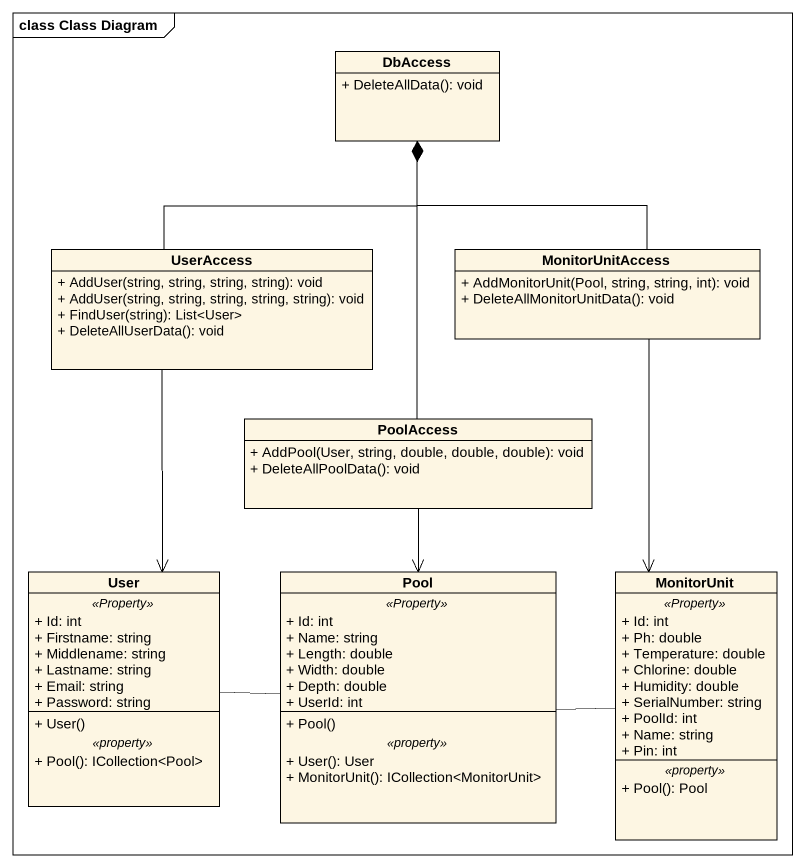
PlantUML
@startuml
mainframe class Class Diagram
hide circle
hide empty members
skinparam classAttributeIconSize 0
class DbAccess {
  + DeleteAllData(): void
}
class UserAccess {
  + AddUser(string, string, string, string): void
  + AddUser(string, string, string, string, string): void
  + FindUser(string): List<User>
  + DeleteAllUserData(): void
}
class MonitorUnitAccess {
  + AddMonitorUnit(Pool, string, string, int): void
  + DeleteAllMonitorUnitData(): void
}
class PoolAccess {
  + AddPool(User, string, double, double, double): void
  + DeleteAllPoolData(): void
}
class User {
  .. <<Property>> ..
  + Id: int
  + Firstname: string
  + Middlename: string
  + Lastname: string
  + Email: string
  + Password: string
  --
  + User()
  .. <<property>> ..
  + Pool(): ICollection<Pool>
}
class Pool {
  .. <<Property>> ..
  + Id: int
  + Name: string
  + Length: double
  + Width: double
  + Depth: double
  + UserId: int
  --
  + Pool()
  .. <<property>> ..
  + User(): User
  + MonitorUnit(): ICollection<MonitorUnit>
}
class MonitorUnit {
  .. <<Property>> ..
  + Id: int
  + Ph: double
  + Temperature: double
  + Chlorine: double
  + Humidity: double
  + SerialNumber: string
  + PoolId: int
  + Name: string
  + Pin: int
  .. <<property>> ..
  + Pool(): Pool
}
UserAccess -up-* DbAccess
UserAccess --> User
MonitorUnitAccess -up-* DbAccess
MonitorUnitAccess --> MonitorUnit
PoolAccess -up-* DbAccess
PoolAccess --> Pool
User -right- Pool
Pool -right- MonitorUnit
@enduml
